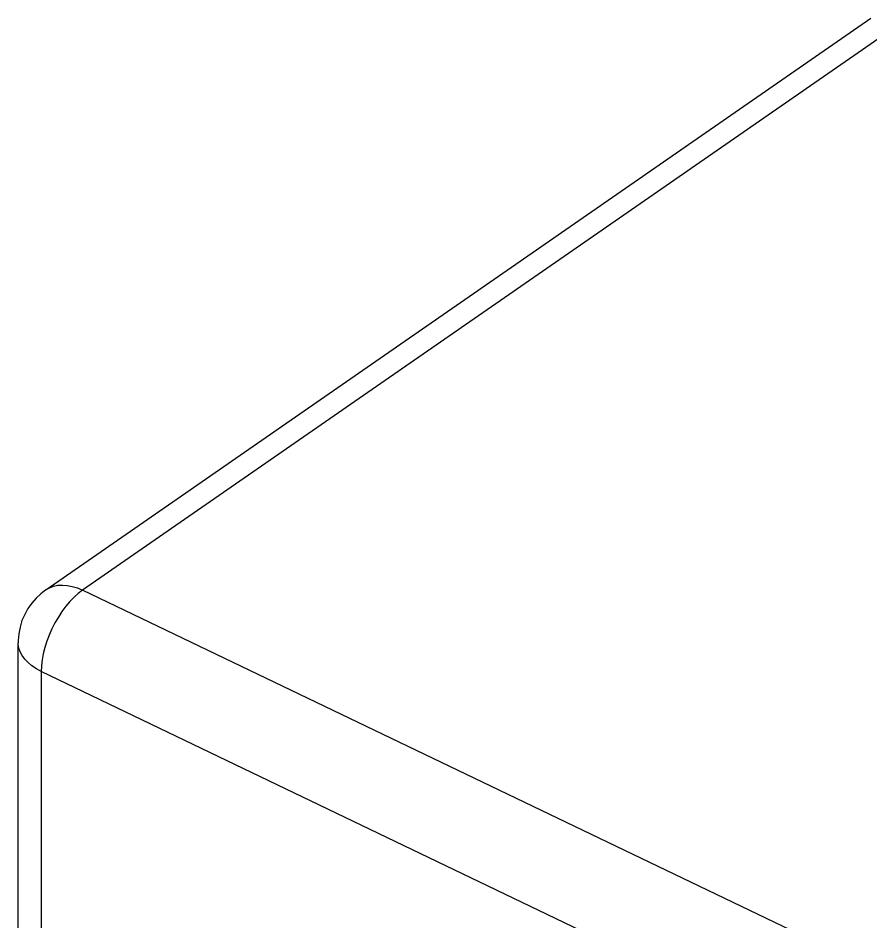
# Model space of a CAD drawing. Extents: x 0 to 420, y 0 to 297.
# Drawn here: x 167.39 to 180.61, y 203.83 to 217.86 of the extents above; entities that cross this region are included whole.
import ezdxf

# ---------------------------------------------------------------- set-up
doc = ezdxf.new("R2010")
doc.units = 0
doc.header["$LTSCALE"] = 23.1
doc.layers.add('40000_ISO', color=7, linetype='CONTINUOUS')

msp = doc.modelspace()

# ---------------------------------------------------------------- linework, layer by layer
at = {"layer": '40000_ISO', "color": 7, "linetype": 'CONTINUOUS'}
for p, q in [((167.817, 208.983), (180.614, 217.857)), ((181.183, 217.852), (168.387, 208.978)), ((167.872, 209.015), (167.935, 209.039)), ((167.935, 209.039), (168.002, 209.053)), ((168.002, 209.053), (168.074, 209.057)), ((168.074, 209.057), (168.149, 209.052)), ((168.149, 209.052), (168.227, 209.037)), ((168.227, 209.037), (168.306, 209.012)), ((167.738, 208.922), (167.665, 208.853)), ((167.817, 208.983), (167.738, 208.922)), ((167.817, 208.983), (167.872, 209.015)), ((168.32, 208.927), (168.254, 208.868)), ((168.306, 209.012), (168.387, 208.978)), ((168.387, 208.978), (168.32, 208.927)), ((221.798, 183.304), (168.387, 208.978)), ((167.598, 208.776), (167.539, 208.691)), ((167.665, 208.853), (167.598, 208.776)), ((168.189, 208.801), (168.126, 208.727)), ((168.254, 208.868), (168.189, 208.801)), ((167.489, 208.602), (167.447, 208.505)), ((167.539, 208.691), (167.489, 208.602)), ((168.067, 208.647), (168.011, 208.561)), ((168.126, 208.727), (168.067, 208.647)), ((167.447, 208.505), (167.417, 208.406)), ((167.959, 208.471), (167.911, 208.378)), ((168.011, 208.561), (167.959, 208.471)), ((167.417, 208.406), (167.397, 208.302)), ((167.911, 208.378), (167.869, 208.282)), ((167.397, 208.302), (167.387, 208.199)), ((167.387, 208.199), (167.387, 208.161)), ((167.833, 208.185), (167.802, 208.088)), ((167.869, 208.282), (167.833, 208.185)), ((167.387, 199.962), (167.387, 208.161)), ((167.387, 208.139), (167.387, 208.161)), ((167.397, 208.079), (167.387, 208.139)), ((167.417, 208.019), (167.397, 208.079)), ((167.802, 208.088), (167.778, 207.992)), ((167.448, 207.962), (167.417, 208.019)), ((167.49, 207.906), (167.448, 207.962)), ((167.541, 207.853), (167.49, 207.906)), ((167.761, 207.897), (167.75, 207.805)), ((167.778, 207.992), (167.761, 207.897)), ((167.601, 207.804), (167.541, 207.853)), ((167.67, 207.759), (167.601, 207.804)), ((167.747, 207.718), (167.67, 207.759)), ((167.75, 207.805), (167.747, 207.718)), ((167.747, 207.718), (167.747, 199.961)), ((221.158, 182.044), (167.747, 207.718))]:
    msp.add_line(p, q, dxfattribs=at)

doc.saveas('drawing.dxf')
